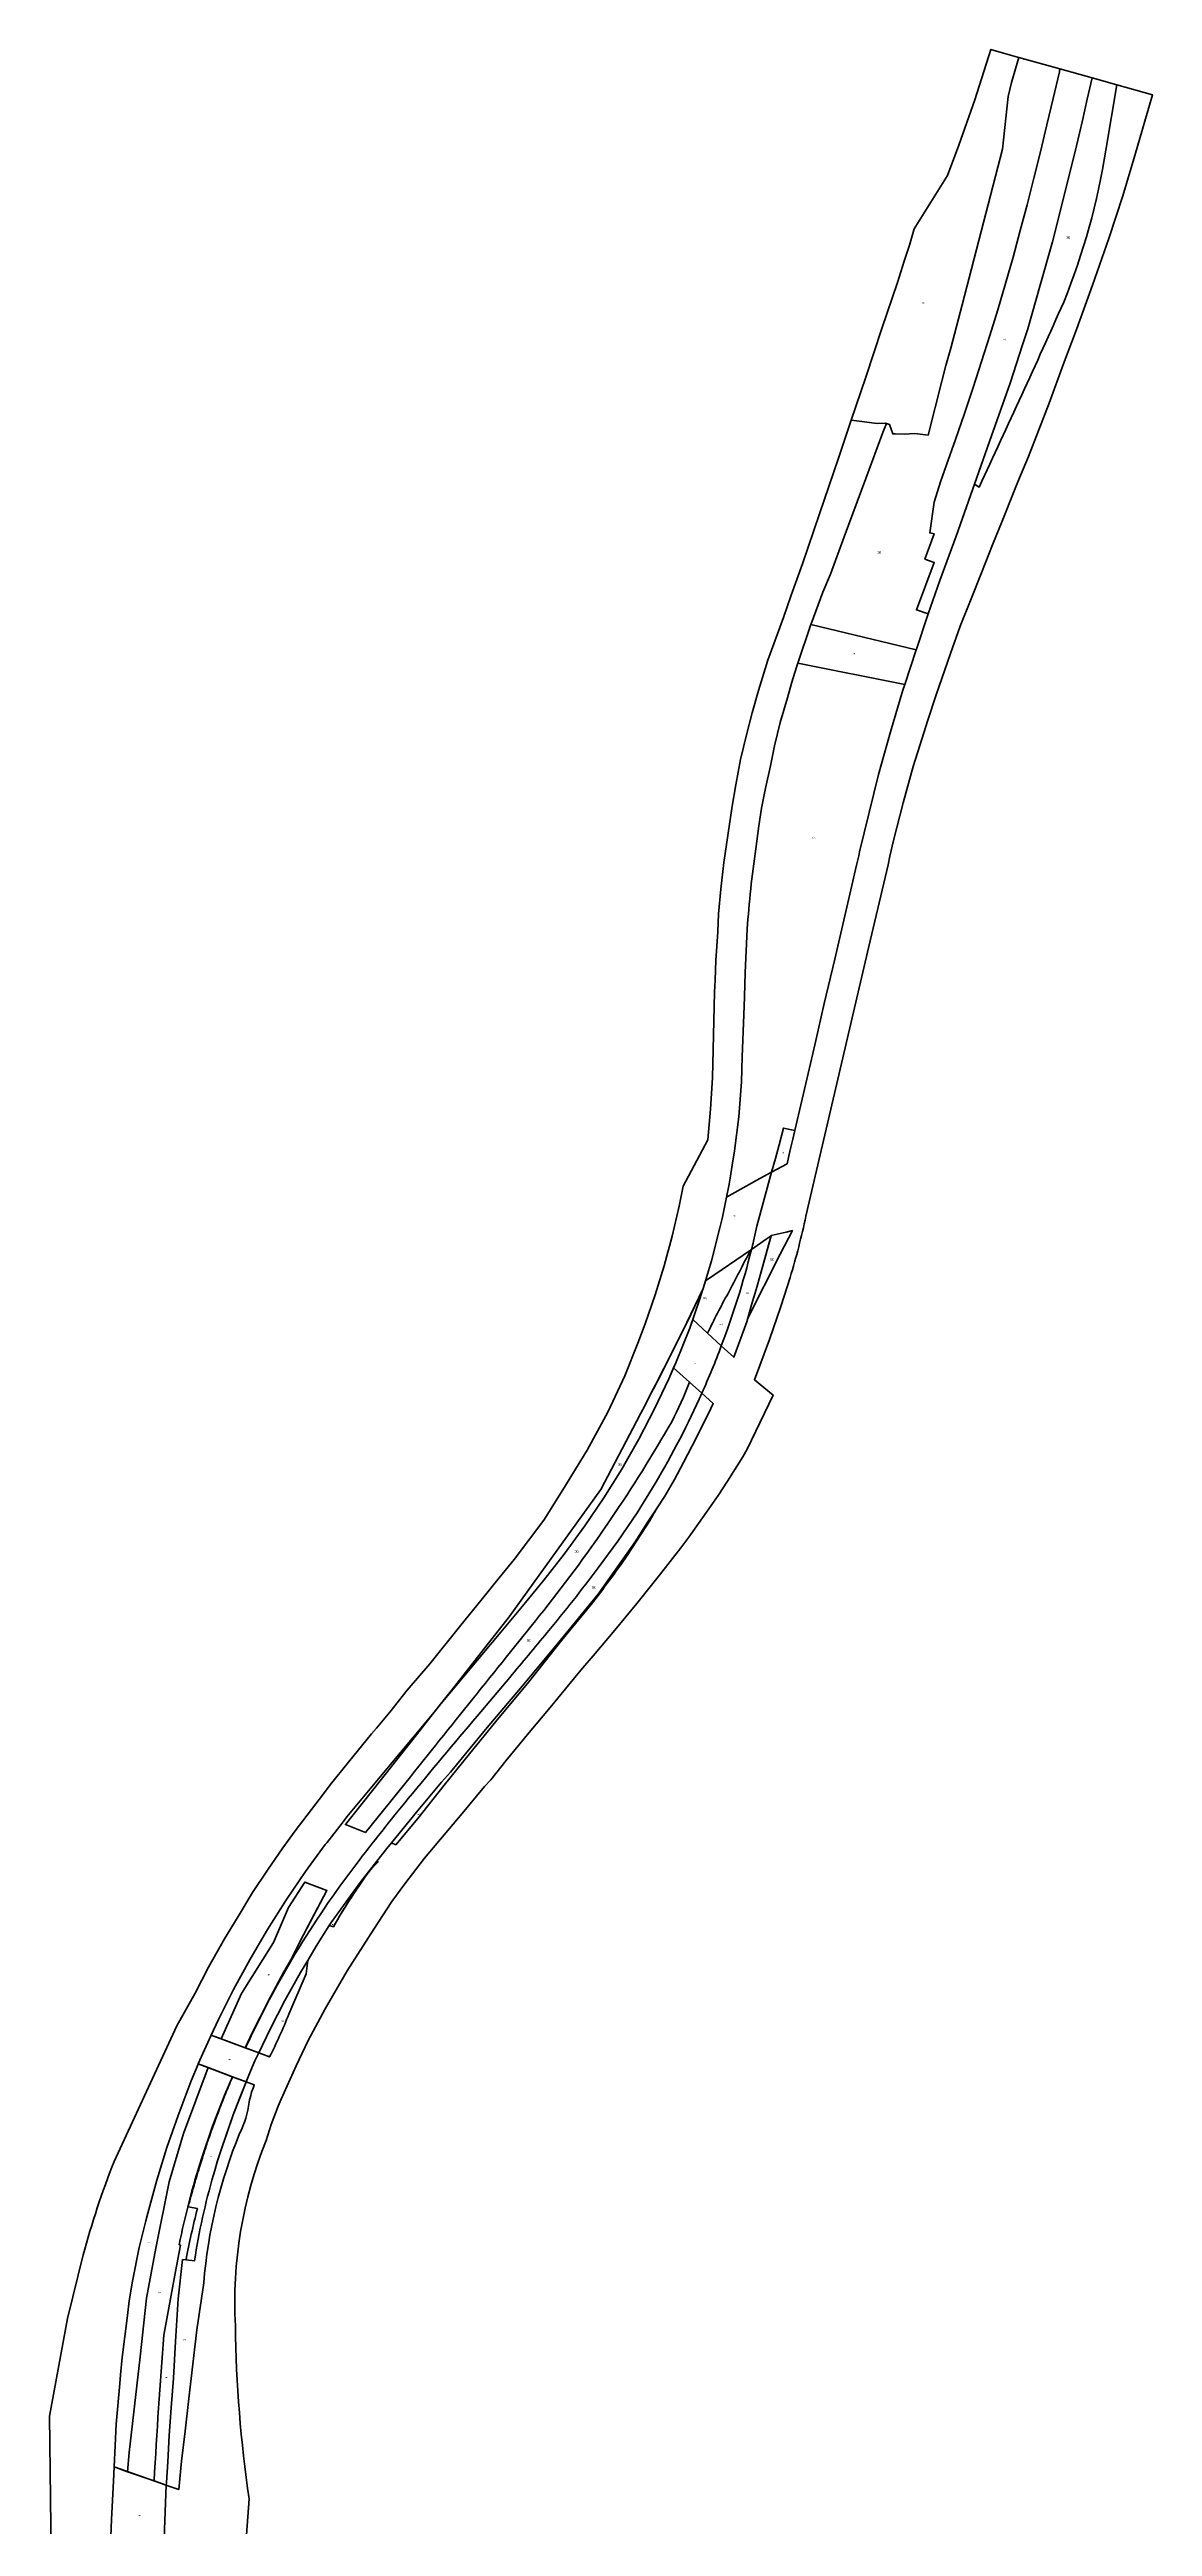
# Model space of a CAD drawing. Extents: x 179752 to 189760, y 650548 to 666271.
# Drawn here: x 180563 to 181368, y 664463 to 666271 of the extents above; entities that cross this region are included whole.
import ezdxf
from ezdxf.enums import TextEntityAlignment as Align

# ---------------------------------------------------------------- set-up
doc = ezdxf.new("R2010")
doc.units = 0
doc.header["$MEASUREMENT"] = 0
doc.layers.add('pcell', color=5, linetype='Continuous', lineweight=0)
doc.layers.add('scellno', color=160, linetype='Continuous', lineweight=0)
doc.styles.add('mvt-nos', font='mvt-nos.shx')

# ---------------------------------------------------------------- blocks, each defined once
blk = doc.blocks.new('Cellno')
at = {"color": 2, "flags": 128}
for points in [[(0.2, 0), (-0.2, 0)], [(0, 0.2), (0, -0.2)]]:
    blk.add_lwpolyline(points, dxfattribs=at)
at = {"layer": 'scellno', "const_width": 0.25, "flags": 128}
blk.add_lwpolyline([(-5.7, -2.8), (-5.7, 2.7), (5.7, 2.7), (5.7, -2.8), (-5.7, -2.8)], close=True, dxfattribs=at)
at = {"layer": 'scellno', "style": 'mvt-nos'}
blk.add_attdef('CELLNO', text='', height=3, dxfattribs=at).set_placement((0, -1.6), align=Align.CENTER)
at = {"layer": 'scellno', "style": 'mvt-nos', "flags": 1}
for tag, p in [('CODE', (0, -6)), ('AREA', (0, -9.2))]:
    blk.add_attdef(tag, text='', height=2.5, dxfattribs=at).set_placement(p, align=Align.CENTER)

msp = doc.modelspace()

# ---------------------------------------------------------------- linework, layer by layer
at = {"layer": 'pcell', "color": 160, "lineweight": 53, "flags": 128}
for points in [[(181290.9, 666215.7), (181286.3, 666196.2), (181286.3, 666196.2), (181281.6, 666176.8), (181281.6, 666176.8), (181276.6, 666157.4), (181276.6, 666157.4), (181271.6, 666138.6), (181271.6, 666138.6), (181266.3, 666119.3), (181266.3, 666119.3), (181260.8, 666100.1), (181260.8, 666100.1), (181255.1, 666080.9), (181255.1, 666080.9), (181249.4, 666062.2), (181249.4, 666062.2), (181243.4, 666043.1), (181243.4, 666043.1), (181237.3, 666024.1), (181237.3, 666024.1), (181230.9, 666005.1), (181230.9, 666005.1), (181224.4, 665986.2), (181224.4, 665986.2), (181217.8, 665967.8), (181217.8, 665967.8), (181213.3, 665955.2), (181208.7, 665940.6), (181205.6, 665918), (181208.8, 665917.3), (181202, 665899), (181208.8, 665896.4), (181195.8, 665861.9), (181204.4, 665859), (181203.4, 665856), (181196.3, 665834.8), (181195.6, 665832.8), (181118.8, 665851.2), (181119, 665851.6), (181127.5, 665874.8), (181133.1, 665888), (181143, 665915.1), (181159, 665957.7), (181171.4, 665991.2), (181173.9, 665997.9), (181176.2, 665997.1), (181178.5, 665990.3), (181180.4, 665990.3), (181186.8, 665990), (181194.7, 665990.7), (181204.3, 665989.3), (181214.3, 666028.8), (181217.3, 666040.3), (181220.9, 666052.8), (181229.1, 666084.4), (181258.7, 666198.1), (181262.7, 666236.6), (181265.1, 666246.7), (181270.6, 666265), (181300.5, 666256.7), (181300.5, 666256.7), (181300.1, 666254.6), (181300.1, 666254.6), (181295.5, 666235.1), (181295.5, 666235.1), (181290.9, 666215.7), (181290.9, 666215.7)], [(181178.5, 665990.3), (181180.4, 665990.3), (181186.8, 665990), (181194.7, 665990.7), (181204.3, 665989.3), (181214.3, 666028.8), (181217.3, 666040.3), (181220.9, 666052.8), (181229.1, 666084.4), (181258.7, 666198.1), (181262.7, 666236.6), (181265.1, 666246.7), (181270.6, 666265), (181269.5, 666265.3), (181261, 666267.7), (181250.2, 666270.8), (181238.5, 666234), (181226.7, 666201), (181218.5, 666178.8), (181194.3, 666140), (181190.7, 666127.9), (181187, 666116.3), (181181.9, 666100.7), (181170.7, 666067.1), (181159, 666031.6), (181148.3, 666000.4), (181157.9, 665999.1), (181163.4, 665998.4), (181167.1, 665997.9), (181173.2, 665998.2), (181173.7, 665998), (181173.9, 665997.9), (181176.2, 665997.1), (181178.5, 665990.3)], [(181208.8, 665896.4), (181195.8, 665861.9), (181204.3, 665859), (181204.4, 665859), (181212.9, 665883.3), (181224.7, 665915.6), (181250.7, 665988.8), (181264.3, 666027.3), (181273.3, 666055.2), (181277, 666067), (181286.1, 666098.9), (181295, 666130.5), (181299.7, 666148.6), (181312.6, 666200.6), (181316.9, 666219), (181320.5, 666234.6), (181324, 666250.1), (181300.5, 666256.7), (181300.1, 666254.6), (181300.1, 666254.6), (181295.5, 666235.1), (181295.5, 666235.1), (181290.9, 666215.7), (181286.3, 666196.2), (181281.6, 666176.8), (181276.6, 666157.4), (181276.6, 666157.4), (181271.6, 666138.6), (181266.3, 666119.3), (181266.3, 666119.3), (181260.8, 666100.1), (181260.8, 666100.1), (181255.1, 666080.9), (181249.4, 666062.2), (181249.4, 666062.2), (181243.4, 666043.1), (181237.3, 666024.1), (181230.9, 666005.1), (181224.4, 665986.2), (181217.8, 665967.8), (181217.8, 665967.8), (181213.3, 665955.2), (181208.7, 665940.6), (181205.6, 665918), (181208.8, 665917.3), (181202, 665899), (181208.8, 665896.4)], [(181187.3, 665807.5), (181195.6, 665832.8), (181118.8, 665851.2), (181109.4, 665823), (181187.3, 665807.5)], [(181101.5, 665457.7), (181102.5, 665462.4), (181103.5, 665466.8), (181104.2, 665469.8), (181105.6, 665475.7), (181107.1, 665482), (181098.9, 665483.8), (181095.6, 665471.6), (181092.9, 665461.7), (181090.2, 665451.6), (181101.5, 665457.7)], [(181096.5, 665391.7), (181105.3, 665409), (181100.7, 665407.9), (181089.9, 665405.4), (181082.1, 665377.1), (181078.8, 665365.9), (181075.5, 665354.7), (181072.8, 665345), (181096.5, 665391.7)], [(180703.5, 664852.2), (180688.5, 664819.3), (180706.2, 664812.7), (180711.5, 664824), (180717.1, 664835.1), (180722.6, 664846.2), (180728.5, 664857.1), (180734.4, 664868), (180740.2, 664878.2), (180748.7, 664895.2), (180765.8, 664927.4), (180749.6, 664933.6), (180737.8, 664915.1), (180726.8, 664889.4), (180703.5, 664852.2)], [(180695.5, 664792.1), (180706.8, 664787.8), (180708.9, 664792.8), (180713.1, 664803.2), (180714.2, 664805.2), (180716, 664809), (180706.2, 664812.7), (180681.4, 664822), (180676.4, 664811.2), (180671.9, 664801), (180695.5, 664792.1)], [(180624, 664642.4), (180621.5, 664628), (180620.3, 664617.4), (180616.3, 664586.7), (180615.1, 664574), (180614.7, 664567.7), (180611.9, 664538), (180610.5, 664506.9), (180620.3, 664503.4), (180621.6, 664517.5), (180629.4, 664587.2), (180634.1, 664629.9), (180640.9, 664666.5), (180650.6, 664714.8), (180661.2, 664750.2), (180679.1, 664798.3), (180671.9, 664801), (180671.8, 664800.7), (180666.7, 664788.5), (180657.2, 664763.4), (180649, 664740), (180641.6, 664716), (180635.1, 664692.1), (180633.6, 664686.4), (180628.9, 664666.9), (180624, 664642.4)], [(180646.5, 664441.7), (180648.6, 664493.5), (180610.5, 664506.9), (180610, 664496.4), (180608.6, 664468.4), (180608, 664456), (180646.5, 664441.7)]]:
    msp.add_lwpolyline(points, close=True, dxfattribs=at)
for points in [[(180704, 664414.6), (180709, 664483.5, -0.03346), (180699, 664609.9, -0.109621), (180721.4, 664745), (180725, 664756.7), (180730.2, 664770.1), (180732.3, 664775.3), (180743.3, 664799.5), (180752.2, 664818), (180764.6, 664841), (180780.6, 664868.9), (180799.9, 664899.2), (180813.2, 664919.4), (180822.5, 664932.3), (180837, 664951), (180848.7, 664965), (180864.4, 664983.6), (180880.8, 665003.3), (180885.4, 665008.2), (180896.3, 665022), (180913.3, 665042.7), (180928.7, 665061.1), (180950.9, 665088.2), (180961.5, 665100.4), (180975.8, 665117.5), (180991.9, 665136.9), (181008.5, 665157.5), (181024, 665177.6), (181029.7, 665185.3), (181042.7, 665203.5), (181051.1, 665215.8), (181058, 665226.2), (181069.1, 665243.8), (181072.3, 665249.5), (181091.3, 665288.9), (181077.6, 665300.2), (181088.6, 665329.4), (181097, 665353.6), (181103.7, 665374.8, 0.021567), (181115.2, 665419.5), (181129.1, 665478.9), (181161.1, 665616.2), (181175.1, 665675.9), (181176.5, 665682.3), (181179, 665693.6), (181186.1, 665721.1), (181193.4, 665747.6), (181198.2, 665763), (181204.1, 665781.3), (181210.3, 665799.9), (181220.6, 665830), (181227.8, 665850.1), (181235.7, 665870), (181243.2, 665889), (181251.4, 665909.3), (181258.4, 665926.6), (181267.3, 665949.2), (181269.9, 665955.2), (181277.5, 665973.7), (181292.7, 666012.6), (181303.1, 666041.4), (181312.6, 666066.5), (181324.3, 666098.8), (181336.3, 666132.9), (181346.3, 666164.1), (181355.1, 666193.4), (181368, 666237.8), (181342.1, 666245), (181334.1, 666197.3, -0.055926), (181303.3, 666086.5, -0.004963), (181241.6, 665951.5), (181238.2, 665953.7), (181224.7, 665915.6), (181212.9, 665883.3), (181204.4, 665859), (181203.4, 665856), (181196.3, 665834.8), (181195.6, 665832.8), (181187.3, 665807.5), (181186, 665803.4), (181176.8, 665773), (181168.2, 665741.7), (181154.3, 665685.3), (181153.8, 665682.4), (181152.2, 665675.5), (181148, 665657.6), (181136.2, 665607.1), (181128.6, 665574.6), (181121.9, 665545.4), (181115.1, 665516.2), (181108.8, 665489.3), (181107.1, 665482), (181105.6, 665475.7), (181104.2, 665469.8), (181103.5, 665466.8), (181102.5, 665462.4), (181101.5, 665457.7), (181090.2, 665451.6), (181079.5, 665412.3), (181077, 665401.3, -0.002438), (181075.5, 665395.2), (181086.1, 665402.6), (181089.8, 665405.1), (181089.9, 665405.4), (181089.9, 665405.4), (181100.7, 665407.9), (181105.3, 665409), (181096.5, 665391.7), (181072.8, 665345), (181072.1, 665342.4), (181062.6, 665316.5), (181053.5, 665324.9, -0.014755), (181039.3, 665290.3), (181047.6, 665282.8), (181047.5, 665282.7), (181044.1, 665275.5), (181032.3, 665251.9), (181025.8, 665239.7), (181019.3, 665227.4), (181012.4, 665215.1), (181006.7, 665206.6, -0.003451), (181001.5, 665197.8), (180984.9, 665171.9, -0.013213), (180958.5, 665136.2), (180936.8, 665109.8), (180913.1, 665079.8), (180888.9, 665050.8), (180869.9, 665027.1), (180851.4, 665004.3), (180832.2, 664980), (180816, 664960.9), (180812.8, 664962.2), (180809.4, 664958.1), (180802.1, 664948.8), (180803.1, 664948.4, 0.064155), (180789.7, 664931.5, 0.025845), (180770.5, 664901), (180767.5, 664902), (180758, 664886.8), (180751.8, 664876.5), (180750.7, 664866.7), (180738, 664837.2, -0.020357), (180723.9, 664806), (180716, 664809), (180714.2, 664805.2), (180713.1, 664803.2), (180708.9, 664792.8), (180706.8, 664787.8), (180712.8, 664785.6, 0.04589), (180709, 664773, -0.081853), (180702.1, 664750.1, 0.07728), (180675.9, 664641.2), (180670.8, 664606.9), (180665.1, 664556.7), (180662.3, 664533), (180659.7, 664511), (180657.7, 664490.3), (180650.4, 664492.9), (180648.6, 664493.5), (180646.5, 664441.7)], [(180608, 664456), (180608.6, 664468.4), (180610, 664496.4), (180610.5, 664506.9), (180611.9, 664538), (180614.7, 664567.7), (180615.1, 664574), (180616.3, 664586.7), (180620.3, 664617.4), (180621.5, 664628), (180624, 664642.4), (180628.9, 664666.9), (180633.6, 664686.4), (180635.1, 664692.1), (180641.6, 664716), (180649, 664740), (180657.2, 664763.4), (180666.7, 664788.5), (180671.8, 664800.7), (180671.9, 664801), (180676.4, 664811.2), (180681.4, 664822), (180686.6, 664833.3), (180697.6, 664855.2), (180709.7, 664877.3), (180722.4, 664899.1), (180736.2, 664920.9), (180750.2, 664941.3), (180764.6, 664961), (180765.6, 664962.3), (180776.8, 664976.6), (180780.4, 664981.2), (180796.1, 665000.1), (180812, 665019.2), (180828.1, 665038.5), (180844.2, 665057.9), (180846.9, 665061.2), (180856.3, 665073.1), (180878.4, 665101.1), (180898.6, 665127.1), (180925, 665163.6), (180965.6, 665220.1), (180991.6, 665269.7, 0.009441), (181040, 665365.9), (181041.5, 665370.5), (181042, 665372.2), (181046.4, 665386.9), (181052.4, 665411), (181054.3, 665418.8), (181057.3, 665433.3), (181059.2, 665442.8), (181059.9, 665447.2), (181061.5, 665456.8), (181063.2, 665467.2), (181066.2, 665492.1), (181068.2, 665517.5), (181068.8, 665535.7), (181069.8, 665566.5), (181070.3, 665579.6), (181070.9, 665597.2), (181072.4, 665628.9, -0.017351), (181078.6, 665687.5), (181080.9, 665704.4), (181082.8, 665717.1), (181085.7, 665731.8), (181089.3, 665748.1), (181092.4, 665762.7), (181096.5, 665779.6), (181101.8, 665797.7), (181105, 665809.1), (181108.4, 665820.2), (181109.4, 665823), (181118.8, 665851.2), (181119, 665851.6), (181127.5, 665874.8), (181133.1, 665888), (181143, 665915.1), (181159, 665957.7), (181171.4, 665991.2), (181173.9, 665997.9), (181173.7, 665998), (181173.2, 665998.2), (181167.1, 665997.9), (181163.4, 665998.4), (181157.9, 665999.1), (181148.3, 666000.4), (181148.3, 666000.4), (181139, 665972.5), (181125, 665931.9), (181112.6, 665895.4), (181104.5, 665872.7), (181098.8, 665856.4), (181087.5, 665825.2), (181080.5, 665803.1), (181075.9, 665786.8), (181071.9, 665770.6), (181067.6, 665752.8), (181064.1, 665734.2), (181061.3, 665718.6), (181055.3, 665677.5), (181053.2, 665658.1), (181051.5, 665640.1), (181050.9, 665626.9), (181049.4, 665606.1), (181049.1, 665591.8), (181048.6, 665582.9), (181047.6, 665541.2), (181047.1, 665520.5), (181045.6, 665497.5), (181043.6, 665475.3), (181025.7, 665441.3, -0.044628), (180992.7, 665326.9), (180983.1, 665303.1), (180970.8, 665276.6), (180955.7, 665248.7), (180937.9, 665219.7), (180924, 665197.7), (180902.3, 665169.1), (180891.5, 665155.6), (180878.2, 665139.2), (180863.4, 665121.1), (180840.8, 665092.9), (180824.2, 665073.7), (180811.6, 665057.7), (180802, 665046), (180798.4, 665041.8), (180781.5, 665021.1), (180768.2, 665004.5), (180763.3, 664998.1), (180742.5, 664970.9), (180733.5, 664958.5), (180722.4, 664942.4), (180711.4, 664926), (180700.9, 664908.6), (180691, 664892.2), (180679.3, 664871.6), (180669.6, 664852.5), (180656.2, 664828.7), (180610.5, 664729.7, 0.027691), (180587.9, 664661.5), (180576.6, 664615.2), (180563.4, 664544), (180564.8, 664423.8)]]:
    msp.add_lwpolyline(points, format="xyb", dxfattribs=at)
for points in [[(181342.1, 666245), (181334.1, 666197.3, -0.055926), (181303.3, 666086.5, -0.004963), (181241.6, 665951.5), (181238.2, 665953.7), (181250.7, 665988.8), (181264.3, 666027.3), (181273.3, 666055.2), (181277, 666067), (181286.1, 666098.9), (181295, 666130.5), (181299.7, 666148.6), (181312.6, 666200.6), (181316.9, 666219), (181320.5, 666234.6), (181324, 666250.1), (181342.1, 666245)], [(181078.6, 665687.5, 0.017351), (181072.4, 665628.9), (181070.9, 665597.2), (181070.3, 665579.6), (181069.8, 665566.5), (181068.8, 665535.7), (181068.2, 665517.5), (181066.2, 665492.1), (181063.2, 665467.2), (181061.5, 665456.8), (181059.9, 665447.2), (181059.2, 665442.8), (181057.3, 665433.3), (181081.6, 665446.9), (181090.2, 665451.6), (181092.9, 665461.7), (181095.6, 665471.6), (181098.9, 665483.8), (181107.1, 665482), (181108.8, 665489.3), (181115.1, 665516.2), (181121.9, 665545.4), (181128.6, 665574.6), (181136.2, 665607.1), (181148, 665657.6), (181152.2, 665675.5), (181153.8, 665682.4), (181154.3, 665685.3), (181168.2, 665741.7), (181176.8, 665773), (181186, 665803.4), (181187.3, 665807.5), (181109.4, 665823), (181108.4, 665820.2), (181105, 665809.1), (181101.8, 665797.7), (181096.5, 665779.6), (181092.4, 665762.7), (181089.3, 665748.1), (181085.7, 665731.8), (181082.8, 665717.1), (181080.9, 665704.4), (181078.6, 665687.5)], [(181074.8, 665394.8), (181075.5, 665395.2, 0.002438), (181077, 665401.3), (181079.5, 665412.3), (181090.2, 665451.6), (181081.6, 665446.9), (181057.3, 665433.3), (181054.3, 665418.8), (181052.4, 665411), (181046.4, 665386.9), (181042, 665372.2), (181043.5, 665373.2), (181074.8, 665394.8)], [(181062.6, 665316.5), (181072.1, 665342.4), (181072.8, 665345), (181075.5, 665354.7), (181078.8, 665365.9), (181082.1, 665377.1), (181089.8, 665405.1), (181086.1, 665402.6), (181075.5, 665395.2, -0.029073), (181053.5, 665324.9), (181062.6, 665316.5)], [(181040, 665365.9, 0.000032), (181040.1, 665366.3), (181037.8, 665359.3), (181034.2, 665348.5), (181032.7, 665344.2), (181043.5, 665334.2, -0.019034), (181058.4, 665363.1, 0.003677), (181074.8, 665394.8), (181043.5, 665373.2), (181042, 665372.2), (181041.5, 665370.5), (181040, 665365.9)], [(181053.5, 665324.9, 0.029073), (181075.5, 665395.2), (181074.8, 665394.8, -0.003677), (181058.4, 665363.1, 0.019034), (181043.5, 665334.2), (181053.5, 665324.9)], [(180967.7, 665213.9), (180980.8, 665234.9), (180986.3, 665244.5), (180993.2, 665256.8), (181004.7, 665278.8), (181007.4, 665284.4), (181015.2, 665300.7), (181020.4, 665312.4), (181030.4, 665337.9), (181034.2, 665348.5), (181037.8, 665359.3), (181040.1, 665366.3, -0.009473), (180991.6, 665269.7), (180965.6, 665220.1), (180925, 665163.6), (180898.6, 665127.1), (180878.4, 665101.1), (180856.3, 665073.1), (180847.7, 665062.2), (180893.8, 665117.3), (180907.3, 665133.5), (180924.1, 665153.9), (180938.9, 665172.9), (180953.9, 665193.5), (180967.7, 665213.9)], [(181030.3, 665298.4), (181039.3, 665290.3, 0.014755), (181053.5, 665324.9), (181043.5, 665334.2), (181032.7, 665344.2), (181030.4, 665337.9), (181020.4, 665312.4), (181018.7, 665308.8), (181030.3, 665298.4)], [(180706.4, 664812.6, -0.055307), (180786.9, 664946.3, -0.009257), (180825.1, 664994.5), (180825.1, 664994.5, -0.003914), (180875.3, 665054.7), (180899.2, 665083, 0.005101), (180926.5, 665115.7, 0.01273), (180963.7, 665163), (180977.9, 665182.3), (180992, 665203.1), (181005.2, 665224.5, 0.029219), (181039.3, 665290.3), (181030.3, 665298.4, -0.02748), (181017.3, 665269.5, -0.036928), (180924, 665131.8, 0.001276), (180826.7, 665010.5), (180793.9, 664969.7), (180779.2, 664975.6), (180804.7, 665007.6), (180828.5, 665037.6), (180846.9, 665061.2), (180844.2, 665057.9), (180828.1, 665038.5), (180812, 665019.2), (180796.1, 665000.1), (180780.4, 664981.2), (180776.8, 664976.6), (180765.6, 664962.3), (180764.6, 664961), (180750.2, 664941.3), (180736.2, 664920.9), (180722.4, 664899.1), (180709.7, 664877.3), (180697.6, 664855.2), (180686.6, 664833.3), (180681.4, 664822), (180688.5, 664819.3), (180703.5, 664852.2), (180726.8, 664889.4), (180737.8, 664915.1), (180749.6, 664933.6), (180765.8, 664927.4), (180750.2, 664898), (180748.7, 664895.2), (180740.5, 664878.8), (180740.2, 664878.2), (180734.4, 664868), (180728.5, 664857.1), (180722.6, 664846.2), (180717.1, 664835.1), (180711.5, 664824), (180706.2, 664812.7), (180706.4, 664812.6)], [(180924, 665131.8, 0.036928), (181017.3, 665269.5, 0.02748), (181030.3, 665298.4), (181018.7, 665308.8), (181015.2, 665300.7), (181007.4, 665284.4), (181004.7, 665278.8), (180993.2, 665256.8), (180986.3, 665244.5), (180980.8, 665234.9), (180967.7, 665213.9), (180953.9, 665193.5), (180938.9, 665172.9), (180924.1, 665153.9), (180907.3, 665133.5), (180893.8, 665117.3), (180847.7, 665062.2), (180828.5, 665037.6), (180804.7, 665007.6), (180779.2, 664975.6), (180793.9, 664969.7), (180826.7, 665010.5, -0.001276), (180924, 665131.8)], [(180855.8, 665013.8), (180866.8, 665027.1), (180882.7, 665046.3), (180906.9, 665075.1), (180935, 665108.7), (180963.6, 665143.8), (180984.8, 665173.6), (180990.6, 665181.8), (180999.5, 665195.8), (181006.7, 665206.6), (181012.4, 665215.1), (181019.3, 665227.4), (181025.8, 665239.7), (181032.3, 665251.9), (181044.1, 665275.5), (181047.5, 665282.7), (181047.6, 665282.8), (181039.3, 665290.3, -0.029219), (181005.2, 665224.5), (180992, 665203.1), (180977.9, 665182.3), (180963.7, 665163, -0.01273), (180926.5, 665115.7, -0.005101), (180899.2, 665083), (180875.3, 665054.7, 0.003914), (180825.1, 664994.5, 0.009257), (180786.9, 664946.3, 0.055307), (180706.4, 664812.6), (180716, 664809), (180724.3, 664826.4), (180735, 664847.2), (180746.4, 664867.6), (180751.8, 664876.5), (180758, 664886.8), (180767.5, 664902), (180768.8, 664904.2), (180789.9, 664933.3), (180802.1, 664948.8), (180809.4, 664958.1), (180812.8, 664962.2), (180831, 664984.7), (180849.3, 665006.4), (180855.8, 665013.8)], [(180816, 664960.9), (180832.2, 664980), (180851.4, 665004.3), (180869.9, 665027.1), (180888.9, 665050.8), (180913.1, 665079.8), (180936.8, 665109.8), (180958.5, 665136.2, 0.013213), (180984.9, 665171.9), (181001.5, 665197.8, 0.003451), (181006.7, 665206.6), (180999.5, 665195.8), (180990.6, 665181.8), (180984.8, 665173.6), (180963.6, 665143.8), (180935, 665108.7), (180906.9, 665075.1), (180882.7, 665046.3), (180866.8, 665027.1), (180855.8, 665013.8), (180849.3, 665006.4), (180831, 664984.7), (180812.8, 664962.2), (180816, 664960.9)], [(180768.8, 664904.2), (180767.5, 664902), (180770.5, 664901, -0.016815), (180782.6, 664921.1, -0.009026), (180789.7, 664931.5, -0.064155), (180803.1, 664948.4), (180802.1, 664948.8), (180789.9, 664933.3), (180768.8, 664904.2)], [(180724.3, 664826.4), (180716, 664809), (180723.9, 664806, 0.020357), (180738, 664837.2), (180750.7, 664866.7), (180751.8, 664876.5), (180746.4, 664867.6), (180735, 664847.2), (180724.3, 664826.4)], [(180629.4, 664587.2), (180621.6, 664517.5), (180620.3, 664503.4), (180639.7, 664496.6, -0.006082), (180646.8, 664603), (180655.4, 664649.5), (180655.4, 664649.5), (180659, 664668.6), (180658, 664668.8, -0.03023), (180674.3, 664731.6), (180682.3, 664755.6), (180691.3, 664778.7), (180696.8, 664791.6), (180679.1, 664798.3), (180661.2, 664750.2), (180650.6, 664714.8), (180640.9, 664666.5), (180634.1, 664629.9), (180629.4, 664587.2)], [(180646.8, 664603, 0.006082), (180639.7, 664496.6), (180648.6, 664493.5), (180648.7, 664495.5), (180649.6, 664510.6), (180650.7, 664529.8), (180652.1, 664549.9), (180653.9, 664571.6), (180655.2, 664598.5), (180657.2, 664629.5), (180660.5, 664658.1), (180663, 664657.9), (180663, 664657.9, -0.017686), (180671.3, 664695.4), (180664.5, 664696.7, -0.000885), (180666.9, 664705.3, -0.002361), (180670, 664716.3, -0.002361), (180672.2, 664723.7, -0.004839), (180675.8, 664735.1, -0.004219), (180678.9, 664744.7, -0.005397), (180683.4, 664757.4, -0.004764), (180687.7, 664768.8, -0.005836), (180693.6, 664783.5, -0.003124), (180697, 664791.6), (180696.8, 664791.6), (180691.3, 664778.7), (180682.3, 664755.6), (180674.3, 664731.6, 0.03023), (180658, 664668.8), (180659, 664668.6), (180655.4, 664649.5), (180655.4, 664649.5), (180646.8, 664603)], [(180697, 664791.6), (180706.8, 664787.8), (180706.5, 664787.1), (180697.3, 664763.7), (180689.4, 664740.5), (180685.8, 664729.5), (180684, 664723.2), (180683, 664720, 0.033787), (180669.2, 664657.3), (180663, 664657.9, -0.017691), (180671.3, 664695.4), (180664.5, 664696.7, -0.000885), (180666.9, 664705.3, -0.002361), (180670, 664716.3, -0.002361), (180672.2, 664723.7, -0.004839), (180675.8, 664735.1, -0.004219), (180678.9, 664744.7, -0.005397), (180683.4, 664757.4, -0.004764), (180687.7, 664768.8, -0.005836), (180693.6, 664783.5, -0.003124), (180697, 664791.6)], [(180649.6, 664510.6), (180648.7, 664495.5), (180648.6, 664493.5), (180650.4, 664492.9), (180657.7, 664490.3), (180659.7, 664511), (180662.3, 664533), (180665.1, 664556.7), (180670.8, 664606.9), (180675.9, 664641.2, -0.07728), (180702.1, 664750.1, 0.081853), (180709, 664773, -0.04589), (180712.8, 664785.6), (180706.8, 664787.8), (180706.5, 664787.1), (180702, 664775.6), (180702, 664775.6), (180697.3, 664763.7), (180692.7, 664750.2), (180692.7, 664750.1), (180689.4, 664740.5), (180685.8, 664729.5), (180684, 664723.2), (180683, 664720, 0.033787), (180669.2, 664657.3), (180663, 664657.9, -0.000004), (180663, 664657.9), (180663, 664657.9), (180660.5, 664658.1), (180657.2, 664629.5), (180655.2, 664598.5), (180653.9, 664571.6), (180652.1, 664549.9), (180650.7, 664529.8), (180649.6, 664510.6)]]:
    msp.add_lwpolyline(points, format="xyb", close=True, dxfattribs=at)

# ---------------------------------------------------------------- block references
at = {"layer": 'scellno', "ltscale": 0.220522, "xscale": 0.2205225000000013, "yscale": 0.2205225000000013, "zscale": 0.2205225000000013}
for p, values in [((181306.5, 666133.5), {'CELLNO': '401'}), ((181259.8, 666059.1), {'CELLNO': '601'})]:
    msp.add_blockref('Cellno', p, dxfattribs=at).add_auto_attribs(values)
at = {"layer": 'scellno', "ltscale": 0.220522}
for p, xscale, yscale, zscale, rotation, values in [((181200.9, 666086), 0.2205225, 0.2205225, 0.2205225, 2.902554969483065e-10, {'CELLNO': '301'}), ((181168.6, 665903.9), 0.2205225, 0.2205225, 0.2205225, 2.902554969483065e-10, {'CELLNO': '201'}), ((181150.4, 665829.9), 0.2205225, 0.2205225, 0.2205225, 359.9999999999325, {'CELLNO': '801'}), ((181121.5, 665695.6), 0.2205225, 0.2205225, 0.2205225, 359.9999999997509, {'CELLNO': '202'}), ((181098.6, 665465.8), 0.2205224999999999, 0.2205224999999999, 0.2205224999999999, 2.150621636974589e-11, {'CELLNO': '602'}), ((181063.2, 665419.7), 0.2205225, 0.2205225, 0.2205225, 359.9999999996289, {'CELLNO': '802'}), ((181090.6, 665388), 0.2205225, 0.2205225, 0.2205225, 4.023964702596431e-11, {'CELLNO': '402'}), ((181041.4, 665359.3), 0.2205225000000001, 0.2205225000000001, 0.2205225000000001, 359.9999999973118, {'CELLNO': '302'}), ((181072.9, 665363.4), 0.2205225, 0.2205225, 0.2205225, 2.56674231480525e-10, {'CELLNO': '603'}), ((181053.1, 665340.5), 0.2205225, 0.2205225, 0.2205225, 359.9999999997395, {'CELLNO': '203'}), ((181034.4, 665311.7), 0.2205225, 0.2205225, 0.2205225, 5.41107869998787e-11, {'CELLNO': '803'}), ((180979.4, 665238.2), 0.2205225, 0.2205225, 0.2205225, 2.286015789826288e-12, {'CELLNO': '403'}), ((180947.8, 665174.7), 0.2205225, 0.2205225, 0.2205225, 1.122996242494317e-11, {'CELLNO': '303'}), ((180960.5, 665148.7), 0.2205225, 0.2205225, 0.2205225, 1.123176527651244e-11, {'CELLNO': '604'}), ((180913.1, 665110), 0.2205225, 0.2205225, 0.2205225, 359.9999999999345, {'CELLNO': '204'}), ((180832.3, 664983), 0.2205225, 0.2205225, 0.2205225, 5.067455190886221e-11, {'CELLNO': '404'}), ((180769.7, 664902.7), 0.2205224999999999, 0.2205224999999999, 0.2205224999999999, 7.087009518775346e-12, {'CELLNO': '405'}), ((180723.3, 664866), 0.2205225, 0.2205225, 0.2205225, 1.690714201655435e-10, {'CELLNO': '304'}), ((180733.1, 664832.2), 0.2205225, 0.2205225, 0.2205225, 3.260096492699428e-11, {'CELLNO': '406'}), ((180694.6, 664804.1), 0.2205225, 0.2205225, 0.2205225, 1.263258094583028e-11, {'CELLNO': '804'}), ((180680.9, 664733.4), 0.2205225, 0.2205225, 0.2205225, 4.414444323983241e-10, {'CELLNO': '605'}), ((180635.6, 664670.6), 0.2205225, 0.2205225, 0.2205225, 359.9999999975141, {'CELLNO': '205'}), ((180643.9, 664634.1), 0.2205225, 0.2205225, 0.2205225, 2.501059925008054e-10, {'CELLNO': '305'}), ((180662.4, 664599.7), 0.2205224999999999, 0.2205224999999999, 0.2205224999999999, 1.853331413203016e-12, {'CELLNO': '407'}), ((180648.6, 664572.1), 0.2205225, 0.2205225, 0.2205225, 359.9999999999854, {'CELLNO': '206'}), ((180629.2, 664471.5), 0.2205225000000001, 0.2205225000000001, 0.2205225000000001, 1.778152502764721e-11, {'CELLNO': '805'})]:
    msp.add_blockref('Cellno', p, dxfattribs=dict(at, xscale=xscale, yscale=yscale, zscale=zscale, rotation=rotation)).add_auto_attribs(values)

doc.saveas('drawing.dxf')
